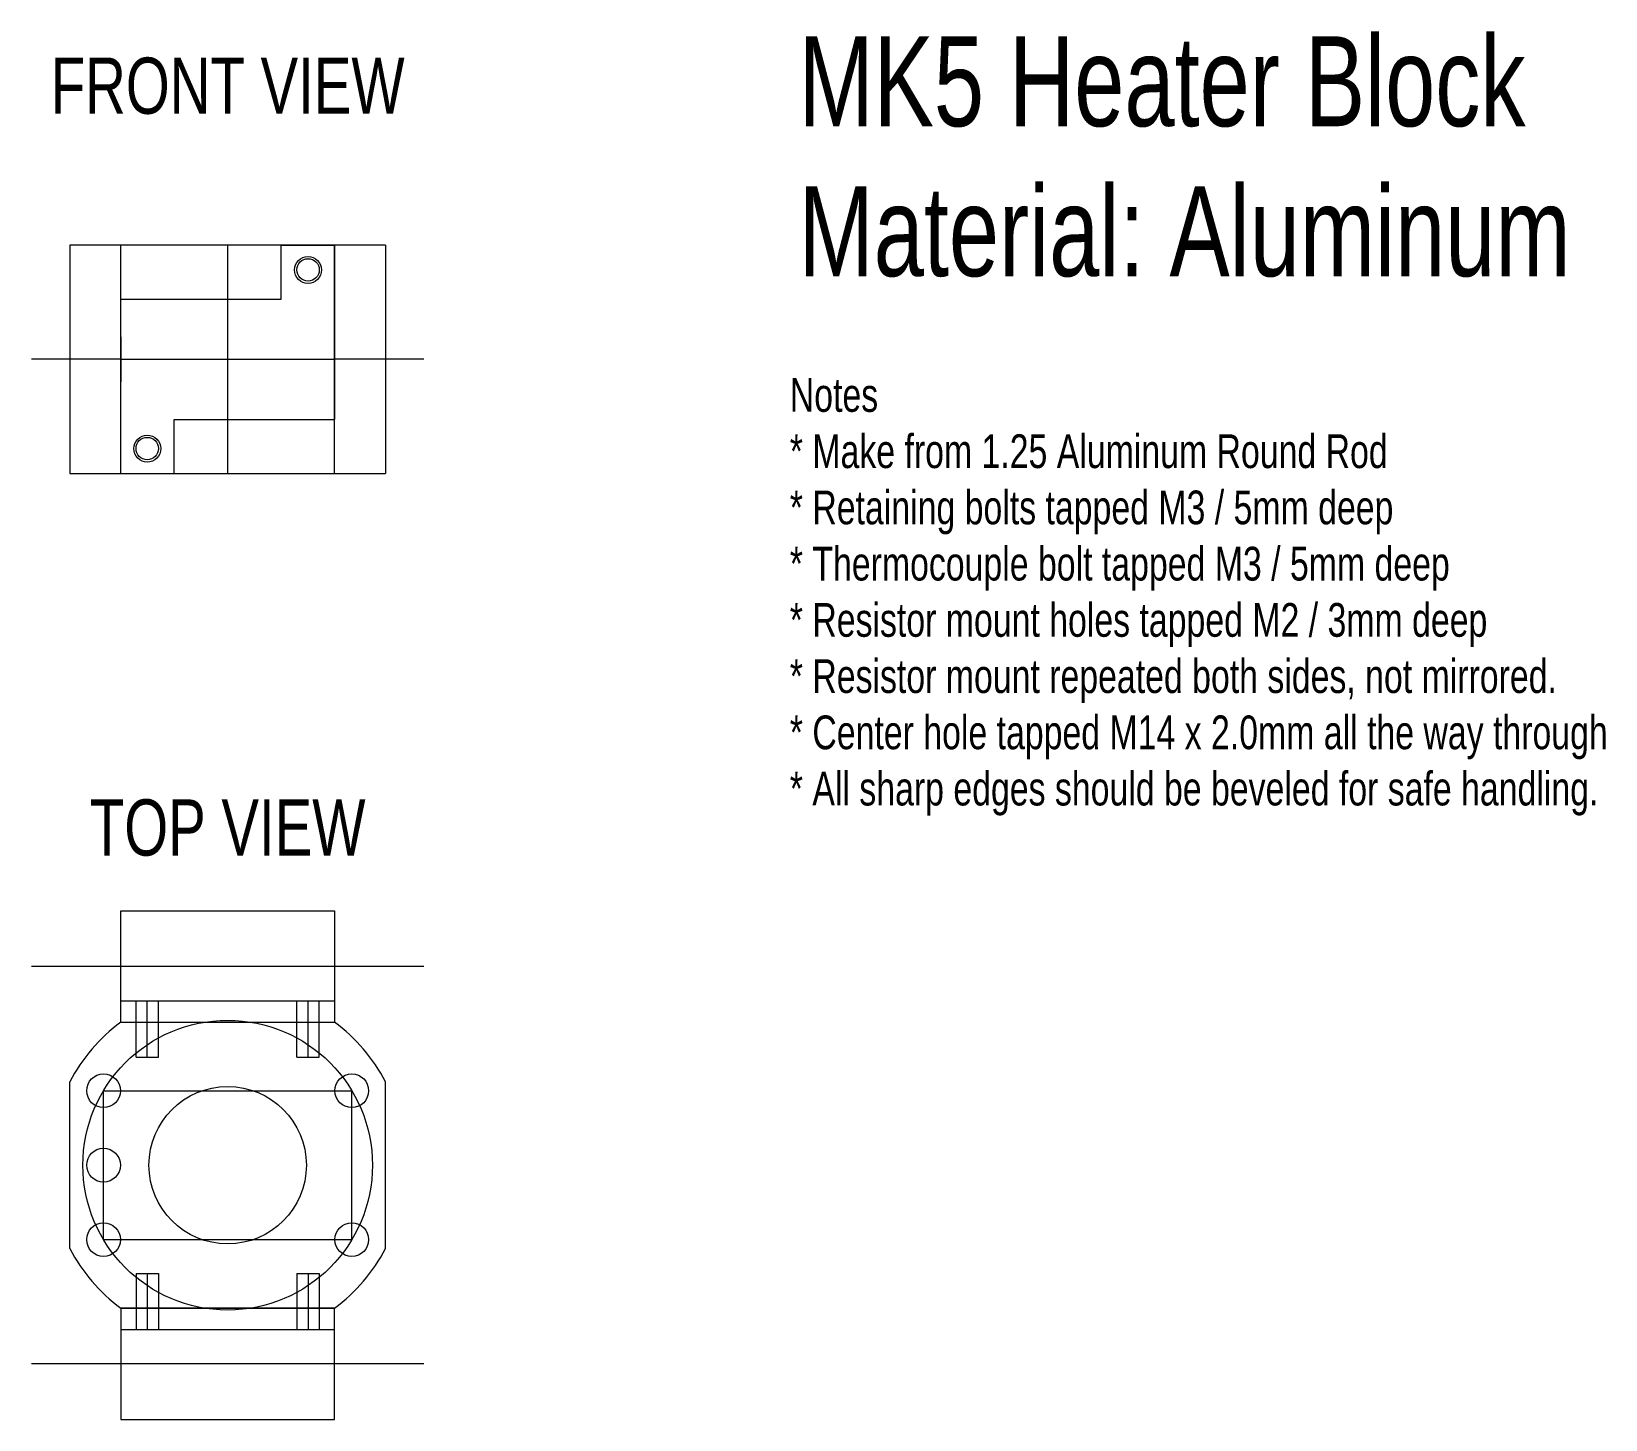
# Model space of a CAD drawing. Header units: millimetres. Extents: x -17 to 123, y -73 to 51.
import ezdxf

# ---------------------------------------------------------------- set-up
doc = ezdxf.new("R2010")
doc.units = ezdxf.units.MM
doc.layers.get('0').update_dxf_attribs({"linetype": 'CONTINUOUS', "lineweight": 0, "true_color": 0x000000})
for name, color, linetype, lineweight, true_color in [('12.5W Resistor', 1, 'CONTINUOUS', 0, 0xff0000), ('Drawing', 5, 'CONTINUOUS', 0, 0x0000ff), ('Front', 7, 'CONTINUOUS', 0, 0x000000), ('Top', 7, 'CONTINUOUS', 0, 0x000000)]:
    doc.layers.add(name, color=color, linetype=linetype, lineweight=lineweight, true_color=true_color)
doc.styles.get("Standard").update_dxf_attribs({"font": 'txt', "width": 0.75})

msp = doc.modelspace()

# ---------------------------------------------------------------- linework, layer by layer
at = {"layer": '12.5W Resistor'}
for p, q in [((4.75, 31.82), (9.5, 31.82)), ((4.75, 27.02), (4.75, 31.82)), ((9.5, 31.82), (9.5, 16.32)), ((-9.5, 11.52), (-9.5, 27.02)), ((-9.5, 27.02), (4.75, 27.02)), ((-9.5, 23.67), (-9.5, 19.67)), ((9.5, 23.67), (9.5, 19.67)), ((-9.5, 21.67), (-17.45, 21.67)), ((-9.5, 21.67), (9.5, 21.67)), ((17.45, 21.67), (9.5, 21.67)), ((-4.75, 16.32), (9.5, 16.32)), ((-4.75, 11.52), (-4.75, 16.32)), ((-9.5, 11.52), (-4.75, 11.52)), ((-9.5, -27.38), (9.5, -27.38)), ((-9.5, -37.28), (-9.5, -27.38)), ((9.5, -27.38), (9.5, -37.28)), ((17.45, -32.33), (-17.45, -32.33)), ((-9.5, -35.38), (9.5, -35.38)), ((-8.15, -40.38), (-8.15, -35.38)), ((-7.15, -40.38), (-7.15, -35.38)), ((-6.15, -40.38), (-6.15, -35.38)), ((6.15, -40.38), (6.15, -35.38)), ((7.15, -40.38), (7.15, -35.38)), ((8.15, -40.38), (8.15, -35.38)), ((-9.5, -37.28), (9.5, -37.28)), ((-8.15, -40.38), (-6.15, -40.38)), ((6.15, -40.38), (8.15, -40.38)), ((-8.15, -59.62), (-8.15, -64.62)), ((-8.15, -59.62), (-6.15, -59.62)), ((-7.15, -59.62), (-7.15, -64.62)), ((-6.15, -59.62), (-6.15, -64.62)), ((6.15, -59.62), (6.15, -64.62)), ((6.15, -59.62), (8.15, -59.62)), ((7.15, -59.62), (7.15, -64.62)), ((8.15, -59.62), (8.15, -64.62)), ((-9.5, -62.72), (9.5, -62.72)), ((-9.5, -62.72), (-9.5, -72.62)), ((9.5, -72.62), (9.5, -62.72)), ((-9.5, -64.62), (9.5, -64.62)), ((17.45, -67.67), (-17.45, -67.67)), ((-9.5, -72.62), (9.5, -72.62))]:
    msp.add_line(p, q, dxfattribs=at)
for centre in [(7.15, 29.62), (-7.15, 13.73)]:
    msp.add_circle(centre, 1.2, dxfattribs=at)
at = {"layer": 'Drawing'}
for p, q in [((0, 31.82), (0, 11.52)), ((-11.04, -43.38), (11.04, -43.38)), ((-11.04, -56.62), (-11.04, -43.38)), ((11.04, -56.62), (11.04, -43.38)), ((-11.04, -56.62), (11.04, -56.62))]:
    msp.add_line(p, q, dxfattribs=at)
msp.add_circle((0, -50), 12.88, dxfattribs=at)
at = {"layer": 'Front'}
for p, q in [((14.04, 31.82), (-14.04, 31.82)), ((-14.04, 31.82), (-14.04, 11.52)), ((-9.5, 11.52), (-9.5, 31.82)), ((9.5, 11.52), (9.5, 31.82)), ((14.04, 31.82), (14.04, 11.52)), ((-14.04, 11.52), (14.04, 11.52))]:
    msp.add_line(p, q, dxfattribs=at)
for centre in [(7.15, 29.62), (-7.15, 13.73)]:
    msp.add_circle(centre, 1, dxfattribs=at)
at = {"layer": 'Top'}
for p, q in [((-9.5, -37.28), (9.5, -37.28)), ((-14.04, -57.4), (-14.04, -42.6)), ((14.04, -57.4), (14.04, -42.6)), ((9.5, -62.72), (-9.5, -62.72))]:
    msp.add_line(p, q, dxfattribs=at)
for centre, radius in [((-11.04, -43.38), 1.5), ((11.04, -43.38), 1.5), ((0, -50), 7), ((-11.04, -50), 1.5), ((-11.04, -56.62), 1.5), ((11.04, -56.62), 1.5)]:
    msp.add_circle(centre, radius, dxfattribs=at)
for start, end in [(126.7572, 152.2058), (27.7942, 53.2428), (207.7942, 233.2428), (306.7572, 332.2058)]:
    msp.add_arc((0, -50), 15.88, start, end, dxfattribs=at)

# ---------------------------------------------------------------- texts
at = {"width": 100}
for s, insert, char_height, attachment_point in [('MK5\\~Heater\\~Block\\PMaterial:\\~Aluminum', (50.78, 50.4), 8, 1), ('FRONT\\~VIEW', (0, 45.97), 5, 5), ('Notes\\P*\\~Make\\~from\\~1.25\\~Aluminum\\~Round\\~Rod\\P*\\~Retaining\\~bolts\\~tapped\\~M3\\~/\\~5mm\\~deep\\P*\\~Thermocouple\\~bolt\\~tapped\\~M3\\~/\\~5mm\\~deep\\P*\\~Resistor\\~mount\\~holes\\~tapped\\~M2\\~/\\~3mm\\~deep\\P*\\~Resistor\\~mount\\~repeated\\~both\\~sides,\\~not\\~mirrored.\\P*\\~Center\\~hole\\~tapped\\~M14\\~x\\~2.0mm\\~all\\~the\\~way\\~through\\P*\\~All\\~sharp\\~edges\\~should\\~be\\~beveled\\~for\\~safe\\~handling.', (50, 20), 3, 1), ('TOP\\~VIEW', (0, -20), 5, 5)]:
    msp.add_mtext(s, dxfattribs=dict(at, insert=insert, char_height=char_height, attachment_point=attachment_point))

doc.saveas('drawing.dxf')
